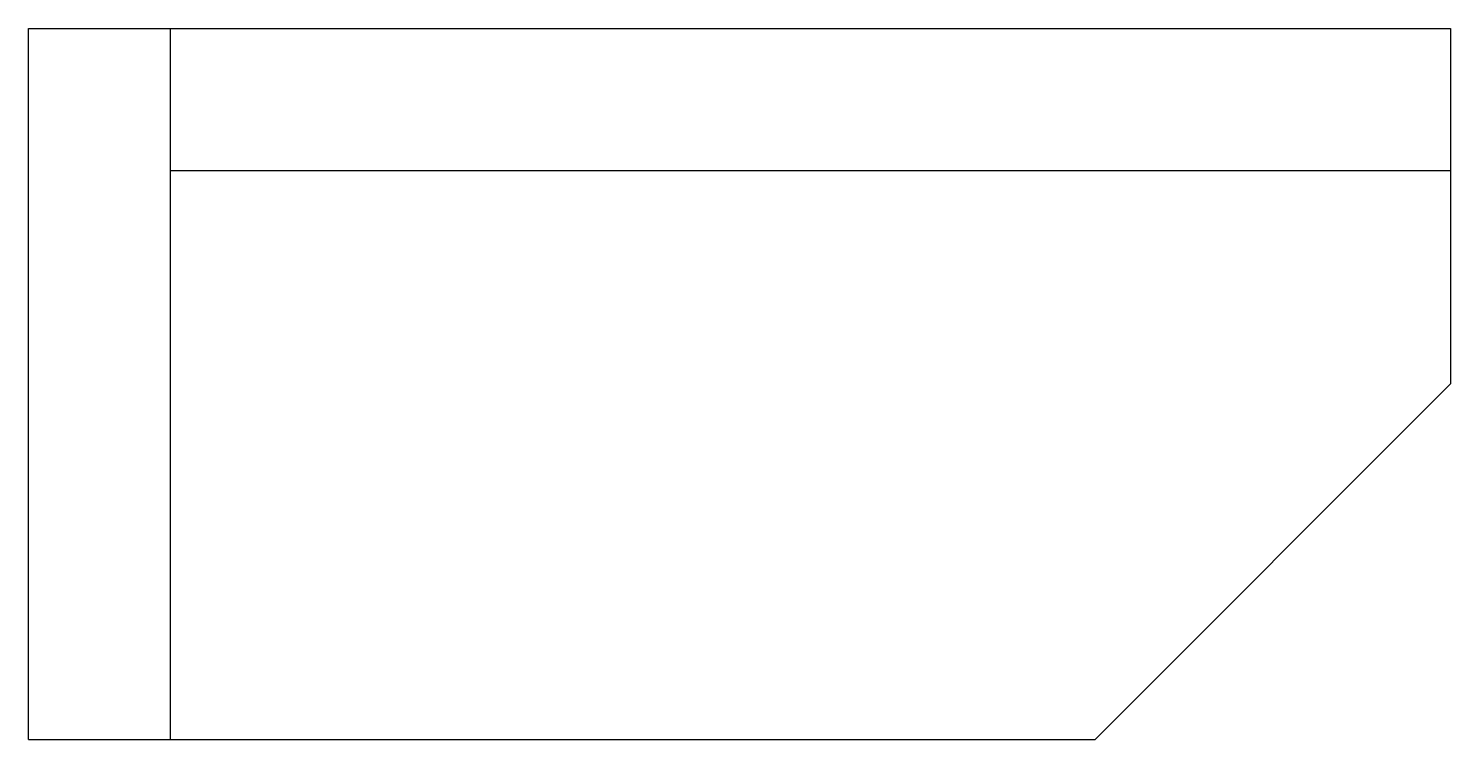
# Model space of a CAD drawing. Header units: millimetres. Extents: x 351 to 1268, y 289 to 340.
# Drawn here: x 1247.88 to 1267.88, y 321.38 to 331.38 of the extents above.
import ezdxf

# ---------------------------------------------------------------- set-up
doc = ezdxf.new("R2010")
doc.units = ezdxf.units.MM
doc.header["$MEASUREMENT"] = 0

msp = doc.modelspace()

# ---------------------------------------------------------------- linework, layer by layer
for p, q in [((1247.884, 321.376, -23.709), (1247.884, 331.376, -23.709)), ((1247.884, 331.376, -23.709), (1267.884, 331.376, -23.709)), ((1249.884, 321.376, -23.709), (1249.884, 331.376, -23.709)), ((1267.884, 331.376, -23.709), (1267.884, 326.376, -23.709)), ((1249.884, 329.376, -23.709), (1267.884, 329.376, -23.709)), ((1267.884, 326.376, -23.709), (1262.884, 321.376, -23.709)), ((1247.884, 321.376, -23.709), (1262.884, 321.376, -23.709))]:
    msp.add_line(p, q)

doc.saveas('drawing.dxf')
